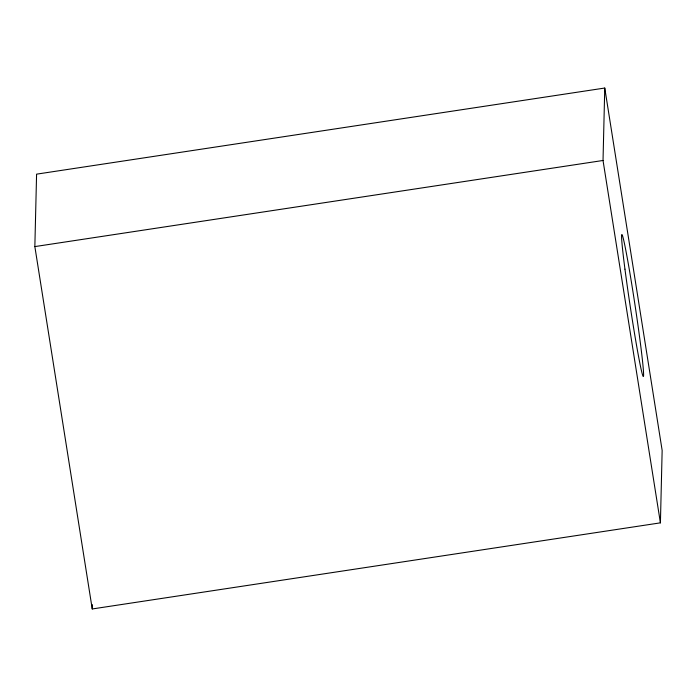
<?xml version="1.0" encoding="UTF-8"?>
<svg xmlns="http://www.w3.org/2000/svg" width="697" height="697" viewBox="0 0 697 697"><rect width="100%" height="100%" fill="white"/><g stroke="black" fill="none" stroke-linecap="round" stroke-linejoin="round"><path stroke-width="1.05" d="M34.85 246.59L36.584 174.154L604.761 88.04L662.15 450.41L660.416 522.846L92.239 608.96L34.85 246.59L603.027 160.476L604.761 88.04M92.239 608.96L92.344 604.63M603.027 160.476L660.416 522.846M624.956 269.164A71.878 2.466 81.4 0 0 643.314 376.502A71.878 2.466 81.4 0 0 629.496 270.663A71.878 2.466 81.4 0 0 624.956 269.164"/></g></svg>
